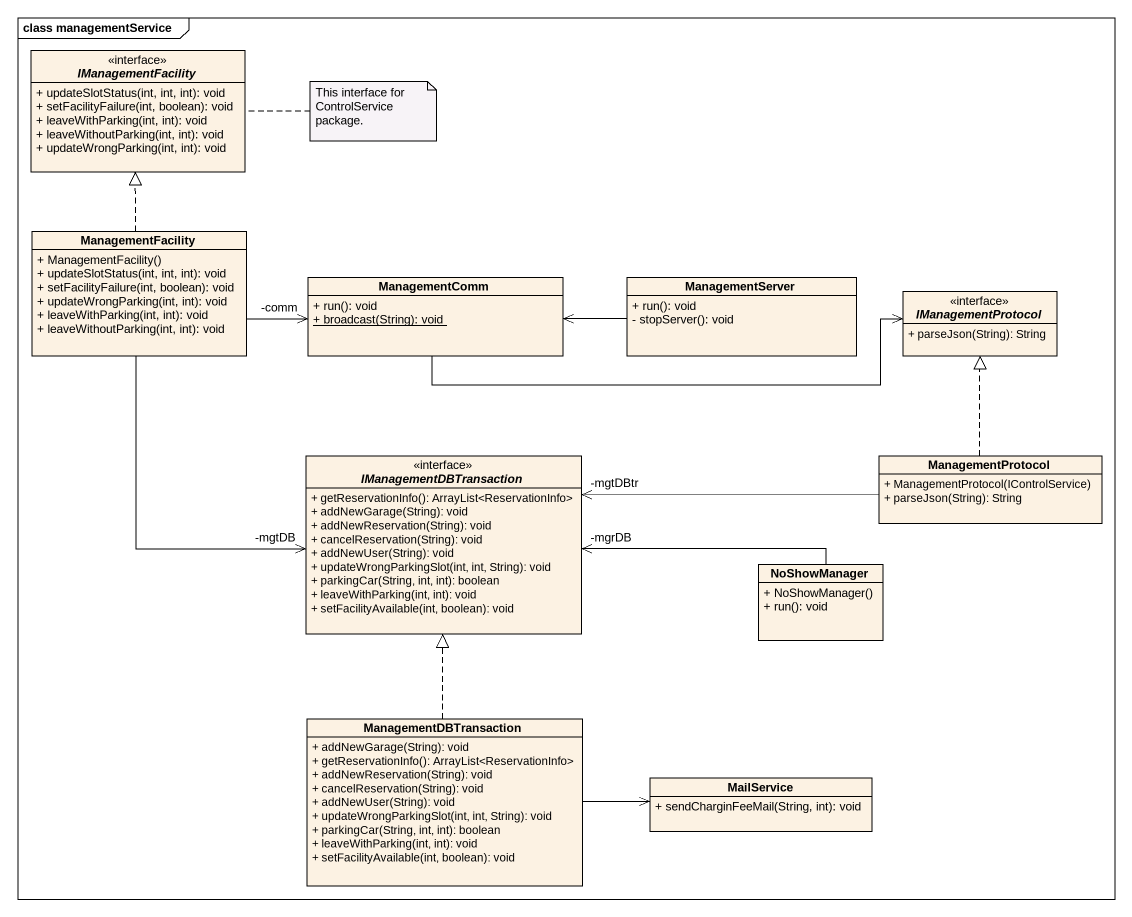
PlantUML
@startuml
mainframe class managementService
hide circle
hide empty members
skinparam classAttributeIconSize 0
interface IManagementFacility {
  + updateSlotStatus(int, int, int): void
  + setFacilityFailure(int, boolean): void
  + leaveWithParking(int, int): void
  + leaveWithoutParking(int, int): void
  + updateWrongParking(int, int): void
}
class ManagementFacility {
  + ManagementFacility()
  + updateSlotStatus(int, int, int): void
  + setFacilityFailure(int, boolean): void
  + updateWrongParking(int, int): void
  + leaveWithParking(int, int): void
  + leaveWithoutParking(int, int): void
}
class ManagementComm {
  + run(): void
  {static} + broadcast(String): void
}
class ManagementServer {
  + run(): void
  - stopServer(): void
}
interface IManagementProtocol {
  + parseJson(String): String
}
interface IManagementDBTransaction {
  + getReservationInfo(): ArrayList<ReservationInfo>
  + addNewGarage(String): void
  + addNewReservation(String): void
  + cancelReservation(String): void
  + addNewUser(String): void
  + updateWrongParkingSlot(int, int, String): void
  + parkingCar(String, int, int): boolean
  + leaveWithParking(int, int): void
  + setFacilityAvailable(int, boolean): void
}
class ManagementProtocol {
  + ManagementProtocol(IControlService)
  + parseJson(String): String
}
class NoShowManager {
  + NoShowManager()
  + run(): void
}
class ManagementDBTransaction {
  + addNewGarage(String): void
  + getReservationInfo(): ArrayList<ReservationInfo>
  + addNewReservation(String): void
  + cancelReservation(String): void
  + addNewUser(String): void
  + updateWrongParkingSlot(int, int, String): void
  + parkingCar(String, int, int): boolean
  + leaveWithParking(int, int): void
  + setFacilityAvailable(int, boolean): void
}
class MailService {
  + sendCharginFeeMail(String, int): void
}
ManagementFacility .up.|> IManagementFacility
ManagementFacility -right-> "-comm" ManagementComm
ManagementFacility --> "-mgtDB" IManagementDBTransaction
ManagementComm -right-> IManagementProtocol
ManagementServer -left-> ManagementComm
ManagementProtocol .up.|> IManagementProtocol
ManagementProtocol -left-> "-mgtDBtr" IManagementDBTransaction
NoShowManager -left-> "-mgrDB" IManagementDBTransaction
ManagementDBTransaction .up.|> IManagementDBTransaction
ManagementDBTransaction -right-> MailService
note right of IManagementFacility : This interface for ControlService package.
@enduml
